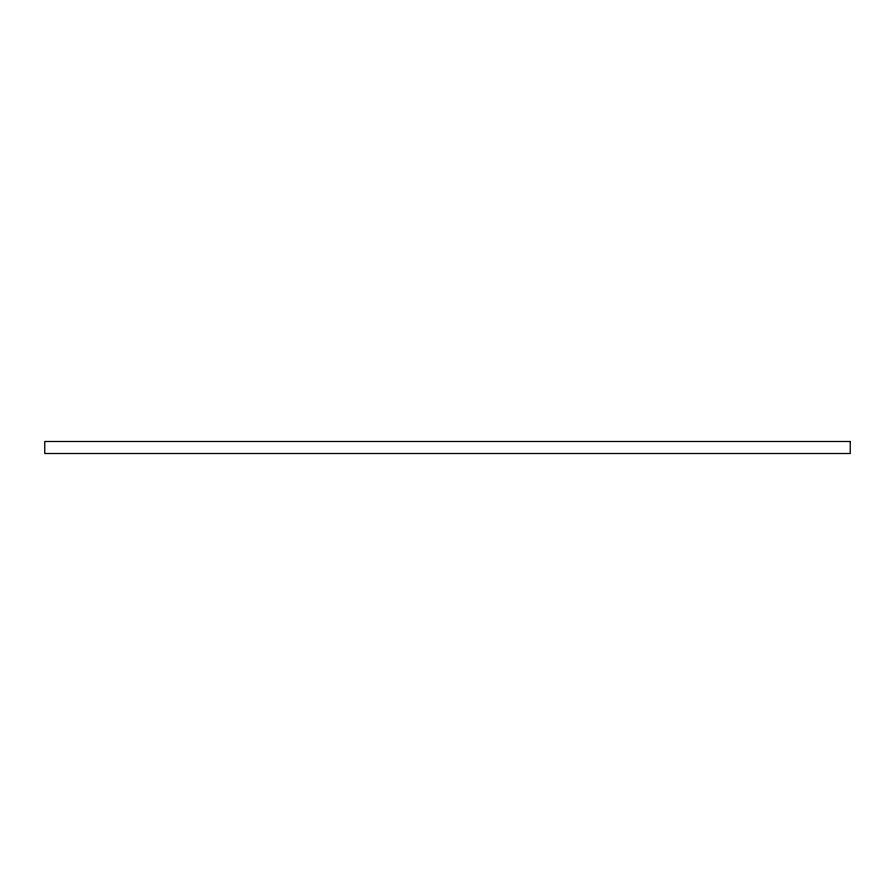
<?xml version="1.0" encoding="UTF-8"?>
<svg xmlns="http://www.w3.org/2000/svg" width="895" height="895" viewBox="0 0 895 895"><rect width="100%" height="100%" fill="white"/><g stroke="black" fill="none" stroke-linecap="round" stroke-linejoin="round"><path stroke-width="1.34" d="M850.25 441.492L44.75 441.492L44.75 453.508L850.25 453.508L850.25 441.492"/></g></svg>
